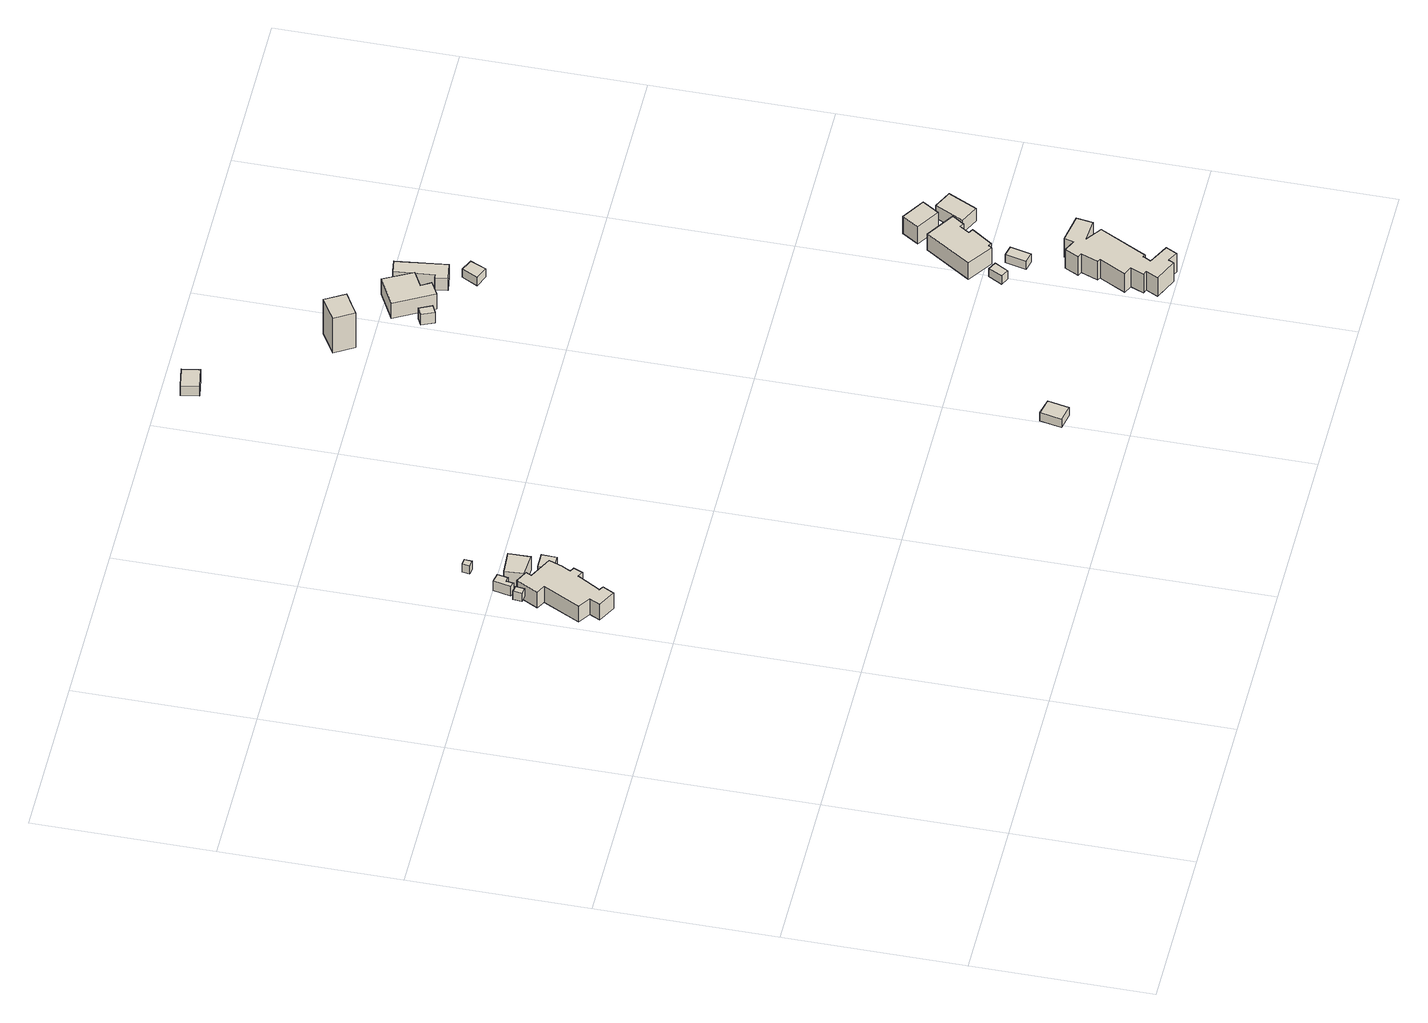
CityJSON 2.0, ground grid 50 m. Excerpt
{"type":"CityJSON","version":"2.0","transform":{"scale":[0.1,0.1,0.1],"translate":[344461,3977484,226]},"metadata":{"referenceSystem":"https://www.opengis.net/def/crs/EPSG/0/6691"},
"CityObjects":{
"building1":{"type":"Building","attributes":{"measuredHeight":3},"geometry":[{"type":"Solid","lod":"1","boundaries":[[[[0,1,2,3]],[[2,4,5,3]],[[1,6,4,2]],[[0,7,6,1]],[[3,5,7,0]],[[4,6,7,5]]]]}]},
"building2":{"type":"Building","attributes":{"measuredHeight":7.8},"geometry":[{"type":"Solid","lod":"1","boundaries":[[[[8,9,10,11,12,13,14,15,16,17,18,19,20,21,22,23,24]],[[23,25,26,24]],[[22,27,25,23]],[[21,28,27,22]],[[20,29,28,21]],[[19,30,29,20]],[[18,31,30,19]],[[17,32,31,18]],[[16,33,32,17]],[[15,34,33,16]],[[14,35,34,15]],[[13,36,35,14]],[[12,37,36,13]],[[11,38,37,12]],[[10,39,38,11]],[[9,40,39,10]],[[8,41,40,9]],[[24,26,41,8]],[[25,27,28,29,30,31,32,33,34,35,36,37,38,39,40,41,26]]]]}]},
"building3":{"type":"Building","attributes":{"measuredHeight":3.5},"geometry":[{"type":"Solid","lod":"1","boundaries":[[[[42,43,44,45,46,47]],[[46,48,49,47]],[[45,50,48,46]],[[44,51,50,45]],[[43,52,51,44]],[[42,53,52,43]],[[47,49,53,42]],[[48,50,51,52,53,49]]]]}]},
"building4":{"type":"Building","attributes":{"measuredHeight":5.4},"geometry":[{"type":"Solid","lod":"1","boundaries":[[[[54,55,56,57]],[[56,58,59,57]],[[55,60,58,56]],[[54,61,60,55]],[[57,59,61,54]],[[58,60,61,59]]]]}]},
"building5":{"type":"Building","attributes":{"measuredHeight":3},"geometry":[{"type":"Solid","lod":"1","boundaries":[[[[62,63,64,65]],[[64,66,67,65]],[[63,68,66,64]],[[62,69,68,63]],[[65,67,69,62]],[[66,68,69,67]]]]}]},
"building6":{"type":"Building","attributes":{"measuredHeight":3.1},"geometry":[{"type":"Solid","lod":"1","boundaries":[[[[70,71,72,73]],[[72,74,75,73]],[[71,76,74,72]],[[70,77,76,71]],[[73,75,77,70]],[[74,76,77,75]]]]}]},
"building7":{"type":"Building","attributes":{"measuredHeight":3.7},"geometry":[{"type":"Solid","lod":"1","boundaries":[[[[78,79,80,81]],[[80,82,83,81]],[[79,84,82,80]],[[78,85,84,79]],[[81,83,85,78]],[[82,84,85,83]]]]}]},
"building8":{"type":"Building","attributes":{"measuredHeight":3},"geometry":[{"type":"Solid","lod":"1","boundaries":[[[[86,87,88,89]],[[88,90,91,89]],[[87,92,90,88]],[[86,93,92,87]],[[89,91,93,86]],[[90,92,93,91]]]]}]},
"building9":{"type":"Building","attributes":{"measuredHeight":14.9},"geometry":[{"type":"Solid","lod":"1","boundaries":[[[[94,95,96,97,98]],[[97,99,100,98]],[[96,101,99,97]],[[95,102,101,96]],[[94,103,102,95]],[[98,100,103,94]],[[99,101,102,103,100]]]]}]},
"building10":{"type":"Building","attributes":{"measuredHeight":3.8},"geometry":[{"type":"Solid","lod":"1","boundaries":[[[[104,105,106,107]],[[106,108,109,107]],[[105,110,108,106]],[[104,111,110,105]],[[107,109,111,104]],[[108,110,111,109]]]]}]},
"building11":{"type":"Building","attributes":{"measuredHeight":6.3},"geometry":[{"type":"Solid","lod":"1","boundaries":[[[[112,113,114,115,116,117]],[[116,118,119,117]],[[115,120,118,116]],[[114,121,120,115]],[[113,122,121,114]],[[112,123,122,113]],[[117,119,123,112]],[[118,120,121,122,123,119]]]]}]},
"building12":{"type":"Building","attributes":{"measuredHeight":4.3},"geometry":[{"type":"Solid","lod":"1","boundaries":[[[[124,125,126,127,128,129]],[[128,130,131,129]],[[127,132,130,128]],[[126,133,132,127]],[[125,134,133,126]],[[124,135,134,125]],[[129,131,135,124]],[[130,132,133,134,135,131]]]]}]},
"building13":{"type":"Building","attributes":{"measuredHeight":3},"geometry":[{"type":"Solid","lod":"1","boundaries":[[[[136,137,138,139]],[[138,140,141,139]],[[137,142,140,138]],[[136,143,142,137]],[[139,141,143,136]],[[140,142,143,141]]]]}]},
"building14":{"type":"Building","attributes":{"measuredHeight":3},"geometry":[{"type":"Solid","lod":"1","boundaries":[[[[144,145,146,147]],[[146,148,149,147]],[[145,150,148,146]],[[144,151,150,145]],[[147,149,151,144]],[[148,150,151,149]]]]}]},
"building15":{"type":"Building","attributes":{"measuredHeight":3},"geometry":[{"type":"Solid","lod":"1","boundaries":[[[[152,153,154,155]],[[154,156,157,155]],[[153,158,156,154]],[[152,159,158,153]],[[155,157,159,152]],[[156,158,159,157]]]]}]},
"building16":{"type":"Building","attributes":{"measuredHeight":9.1},"geometry":[{"type":"Solid","lod":"1","boundaries":[[[[160,161,162,163,164,165,166,167,168,169,170,171,172,173,174,175,176,177,178,179,180,181,182]],[[181,183,184,182]],[[180,185,183,181]],[[179,186,185,180]],[[178,187,186,179]],[[177,188,187,178]],[[176,189,188,177]],[[175,190,189,176]],[[174,191,190,175]],[[173,192,191,174]],[[172,193,192,173]],[[171,194,193,172]],[[170,195,194,171]],[[169,196,195,170]],[[168,197,196,169]],[[167,198,197,168]],[[166,199,198,167]],[[165,200,199,166]],[[164,201,200,165]],[[163,202,201,164]],[[162,203,202,163]],[[161,204,203,162]],[[160,205,204,161]],[[182,184,205,160]],[[183,185,186,187,188,189,190,191,192,193,194,195,196,197,198,199,200,201,202,203,204,205,184]]]]}]},
"building17":{"type":"Building","attributes":{"measuredHeight":7.6},"geometry":[{"type":"Solid","lod":"1","boundaries":[[[[206,207,208,209,210,211,212,213,214,215]],[[214,216,217,215]],[[213,218,216,214]],[[212,219,218,213]],[[211,220,219,212]],[[210,221,220,211]],[[209,222,221,210]],[[208,223,222,209]],[[207,224,223,208]],[[206,225,224,207]],[[215,217,225,206]],[[216,218,219,220,221,222,223,224,225,217]]]]}]},
"building18":{"type":"Building","attributes":{"measuredHeight":6.9},"geometry":[{"type":"Solid","lod":"1","boundaries":[[[[226,227,228,229]],[[228,230,231,229]],[[227,232,230,228]],[[226,233,232,227]],[[229,231,233,226]],[[230,232,233,231]]]]}]},
"building19":{"type":"Building","attributes":{"土砂災害警戒区域.現象区分":"2","土砂災害警戒区域.区域区分":"1","measuredHeight":5.2},"geometry":[{"type":"Solid","lod":"1","boundaries":[[[[234,235,236,237]],[[236,238,239,237]],[[235,240,238,236]],[[234,241,240,235]],[[237,239,241,234]],[[238,240,241,239]]]]}]}
},
"vertices":[
[23,1317,586],[20,1292,586],[1,1295,586],[4,1320,586],[1,1295,616],[4,1320,616],[20,1292,616],[23,1317,616],
[152,1256,542],[139,1220,542],[125,1194,542],[137,1187,542],[126,1161,542],[111,1169,542],[74,1105,542],[86,1098,542],[69,1066,542],[20,1092,542],[35,1122,542],[1,1144,542],[54,1248,542],[30,1261,542],[62,1322,542],[96,1305,542],[88,1289,542],[96,1305,599],[88,1289,599],[62,1322,599],[30,1261,599],[54,1248,599],[1,1144,599],[35,1122,599],[20,1092,599],[69,1066,599],[86,1098,599],[74,1105,599],[111,1169,599],[126,1161,599],[137,1187,599],[125,1194,599],[139,1220,599],[152,1256,599],
[67,1375,570],[61,1345,570],[48,1347,570],[44,1327,570],[30,1331,570],[41,1381,570],[30,1331,605],[41,1381,605],[44,1327,605],[48,1347,605],[61,1345,605],[67,1375,605],
[95,1364,542],[162,1368,542],[163,1306,542],[98,1310,542],[163,1306,591],[98,1310,591],[162,1368,591],[95,1364,591],
[112,1473,566],[110,1451,566],[91,1454,566],[94,1475,566],[91,1454,596],[94,1475,596],[110,1451,596],[112,1473,596],
[200,1287,537],[199,1244,537],[153,1244,537],[154,1287,537],[153,1244,567],[154,1287,567],[199,1244,567],[200,1287,567],
[499,2309,706],[508,2259,706],[447,2249,706],[438,2299,706],[447,2249,742],[438,2299,742],[508,2259,742],[499,2309,742],
[1326,183,238],[1314,123,238],[1267,133,238],[1279,193,238],[1267,133,268],[1279,193,268],[1314,123,268],[1326,183,268],
[892,1991,486],[957,2030,486],[989,1975,486],[955,1955,486],[925,1937,486],[955,1955,612],[925,1937,612],[989,1975,612],[957,2030,612],[892,1991,612],
[1136,1816,413],[1152,1781,413],[1129,1770,413],[1113,1805,413],[1129,1770,451],[1113,1805,451],[1152,1781,451],[1136,1816,451],
[1206,1930,411],[1248,1850,411],[1204,1826,411],[1220,1798,411],[1182,1777,411],[1123,1885,411],[1182,1777,466],[1123,1885,466],[1220,1798,466],[1204,1826,466],[1248,1850,466],[1206,1930,466],
[1296,1916,402],[1315,1772,402],[1263,1764,402],[1258,1799,402],[1269,1800,402],[1258,1910,402],[1269,1800,446],[1258,1910,446],[1258,1799,446],[1263,1764,446],[1315,1772,446],[1296,1916,446],
[1364,1725,390],[1345,1681,390],[1308,1696,390],[1331,1741,390],[1308,1696,420],[1331,1741,420],[1345,1681,420],[1364,1725,420],
[1948,456,82],[1927,418,82],[1904,430,82],[1925,468,82],[1904,430,112],[1925,468,112],[1927,418,112],[1948,456,112],
[2031,434,65],[2017,375,65],[1987,382,65],[2001,441,65],[1987,382,95],[2001,441,95],[2017,375,95],[2031,434,95],
[2191,293,7],[2184,246,7],[2121,252,7],[2164,221,7],[2095,89,7],[2089,93,7],[2077,71,7],[2134,41,7],[2118,10,7],[2090,25,7],[2083,10,7],[2020,40,7],[2036,73,7],[2024,78,7],[2040,115,7],[2016,126,7],[2054,200,7],[2046,205,7],[2064,252,7],[2052,258,7],[2071,297,7],[2104,281,7],[2110,308,7],[2104,281,75],[2110,308,75],[2071,297,75],[2052,258,75],[2064,252,75],[2046,205,75],[2054,200,75],[2016,126,75],[2040,115,75],[2024,78,75],[2036,73,75],[2020,40,75],[2083,10,75],[2090,25,75],[2118,10,75],[2134,41,75],[2077,71,75],[2089,93,75],[2095,89,75],[2164,221,75],[2121,252,75],[2184,246,75],[2191,293,75],
[2074,596,73],[2051,562,73],[2041,569,73],[2024,543,73],[2036,535,73],[1996,477,73],[1988,482,73],[1981,472,73],[1913,520,73],[1996,647,73],[1913,520,132],[1996,647,132],[1981,472,132],[1988,482,132],[1996,477,132],[2036,535,132],[2024,543,132],[2041,569,132],[2051,562,132],[2074,596,132],
[2042,722,74],[2105,682,74],[2075,635,74],[2012,676,74],[2075,635,136],[2012,676,136],[2105,682,136],[2042,722,136],
[2180,629,59],[2141,549,59],[2091,573,59],[2130,654,59],[2091,573,105],[2130,654,105],[2141,549,105],[2180,629,105]
]}
